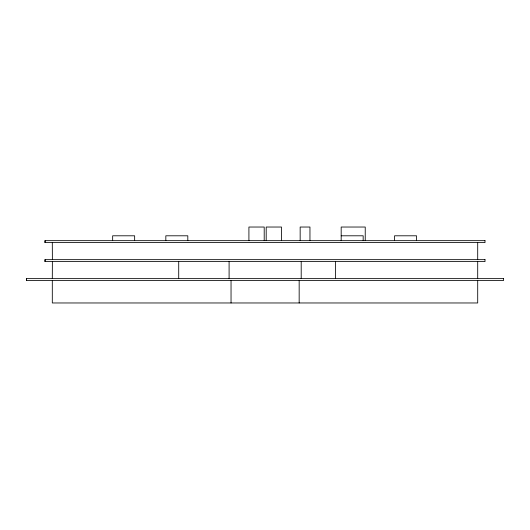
<?xml version="1.0" encoding="UTF-8"?>
<svg xmlns="http://www.w3.org/2000/svg" width="530" height="530" viewBox="0 0 530 530"><rect width="100%" height="100%" fill="white"/><g stroke="black" fill="none" stroke-linecap="round" stroke-linejoin="round"><path stroke-width="0.79" d="M341.181 235.797L363.169 235.797L363.169 240.66M477.702 242.607L477.702 259.647M477.702 261.595L477.702 278.628M477.702 280.575L477.702 302.968L52.304 302.968L52.304 280.575M416.547 240.66L416.547 235.797L394.565 235.797L394.565 240.66M365.236 240.66L365.236 227.032L341.181 227.032L341.181 240.66M335.457 261.595L335.457 278.628M309.957 240.66L309.957 227.032L300.159 227.032L300.159 240.66M301.199 261.595L301.199 278.628M299.165 280.575L299.165 302.968M281.49 240.66L281.49 227.032L266.199 227.032L266.199 240.66M264.205 240.66L264.205 227.032L248.915 227.032L248.915 240.66M231.04 280.575L231.04 302.968M229.093 261.595L229.093 278.628M187.812 240.66L187.812 235.797L165.83 235.797L165.83 240.66M178.716 261.595L178.716 278.628M134.647 240.66L134.647 235.797L112.658 235.797L112.658 240.66M52.304 242.607L52.377 259.647M52.377 261.595L52.304 278.628M45.083 240.66L45.083 242.607M45.083 259.647L45.083 261.595M26.586 278.628L26.586 280.575M485.003 240.66L44.997 240.66L44.997 242.607L485.003 242.607L485.003 240.66M485.003 259.647L44.997 259.647L44.997 261.595L485.003 261.595L485.003 259.647M503.5 278.628L26.5 278.628L26.5 280.575L503.5 280.575L503.5 278.628"/></g></svg>
